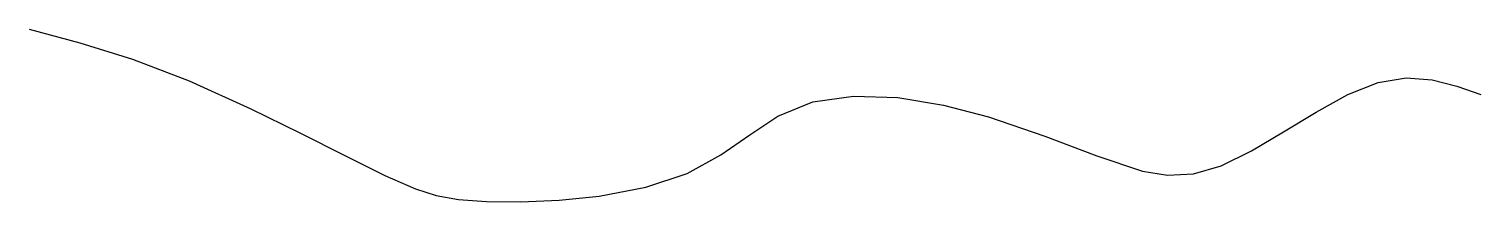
# Model space of a CAD drawing. Extents: x -20 to 20, y -14.5 to -9.7.
import ezdxf

# ---------------------------------------------------------------- set-up
doc = ezdxf.new("R2010")
doc.units = 0
doc.header["$MEASUREMENT"] = 0
doc.layers.add('MODELSKETCH_VISIBLE', color=7, linetype='CONTINUOUS')

msp = doc.modelspace()

# ---------------------------------------------------------------- linework, layer by layer
at = {"layer": 'MODELSKETCH_VISIBLE', "flags": 128}
msp.add_lwpolyline([(-20, -9.745), (-18.601, -10.125), (-17.149, -10.575), (-15.586, -11.165), (-13.888, -11.934), (-12.543, -12.597), (-11.286, -13.233), (-10.202, -13.769), (-9.354, -14.141), (-8.786, -14.319), (-8.168, -14.427), (-7.399, -14.485), (-6.454, -14.497), (-5.397, -14.452), (-4.294, -14.338), (-3.007, -14.094), (-1.87, -13.713), (-0.943, -13.204), (-0.145, -12.648), (0.628, -12.142), (1.594, -11.748), (2.712, -11.588), (3.931, -11.629), (5.191, -11.833), (6.435, -12.158), (7.988, -12.689), (9.413, -13.229), (10.678, -13.652), (11.367, -13.764), (12.078, -13.729), (12.846, -13.502), (13.683, -13.089), (14.563, -12.569), (15.456, -12.026), (16.335, -11.545), (17.17, -11.212), (17.941, -11.089), (18.656, -11.144), (19.336, -11.316), (20, -11.547)], dxfattribs=at)

doc.saveas('drawing.dxf')
